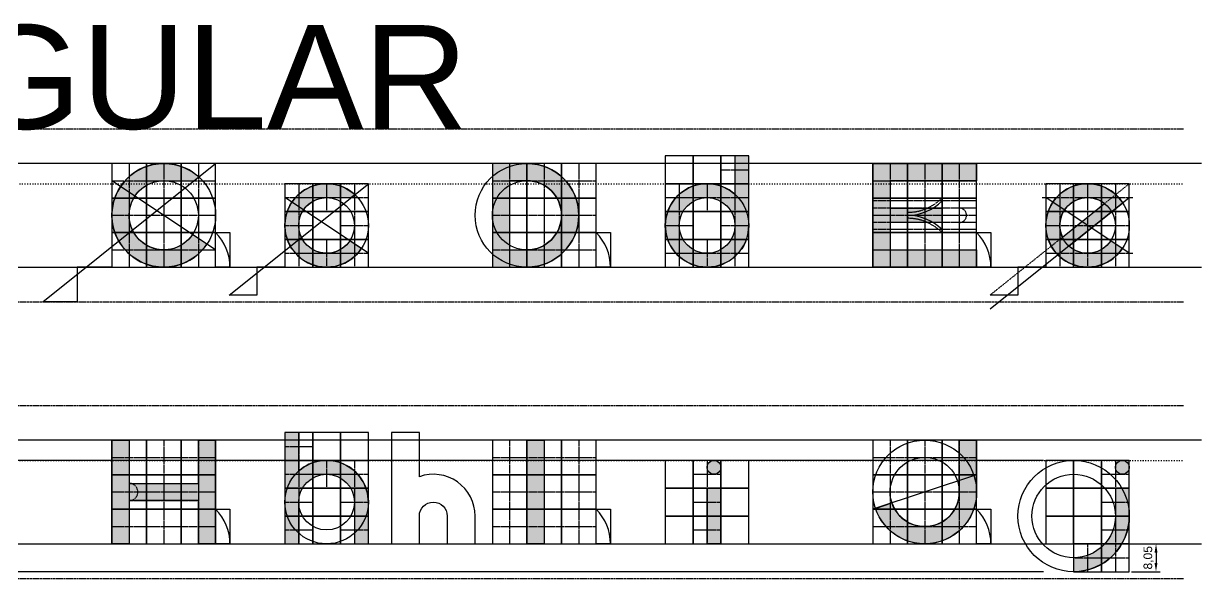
# Model space of a CAD drawing. Header units: millimetres. Extents: x -19 to 3010, y -292 to 470.
# Drawn here: x 1844.5 to 2185, y 310 to 470.4 of the extents above; entities that cross this region are included whole.
import ezdxf

# ---------------------------------------------------------------- set-up
doc = ezdxf.new("R2010")
doc.units = ezdxf.units.MM
doc.linetypes.add('ACAD_ISO02W100', pattern=[15, 12, -3])
doc.linetypes.add('ACAD_ISO03W100', pattern=[30, 12, -18])
for name, color, linetype in [('GUIDES', 252, 'Continuous'), ('guides_minor', 12, 'Continuous'), ('Lettering', 7, 'Continuous'), ('LINES', 252, 'Continuous'), ('Outlines', 5, 'Continuous')]:
    doc.layers.add(name, color=color, linetype=linetype)
doc.styles.get("Standard").update_dxf_attribs({"font": 'arial.ttf'})
doc.dimstyles.new('ISO-25', dxfattribs={"dimtxt": 2.5, "dimasz": 2.5, "dimexe": 1.25, "dimexo": 0.625, "dimtad": 1, "dimtxsty": 'Standard', "dimcen": 2.5, "dimadec": 0, "dimazin": 0, "dimtfac": 1, "dimtmove": 0, "dimatfit": 3, "dimfxl": 1, "dimarcsym": 0})

# ---------------------------------------------------------------- blocks, each defined once
blk = doc.blocks.new('*D33')
at = {"layer": 'Defpoints', "color": 0, "transparency": 16777216}
for p in [(2140.000000000001, 344.1421356237311), (1635.000000000004, 311.9526214587565), (2140.000000000001, 311.9526214587566)]:
    blk.add_point(p, dxfattribs=at)
at = {"layer": 'guides_minor', "color": 0, "lineweight": -2, "transparency": 16777216}
for p, q in [((2139.375000000001, 344.1421356237311), (1633.750000000004, 344.142135623731)), ((1635.000000000004, 341.642135623731), (1635.000000000004, 314.4526214587565)), ((2139.375000000001, 311.9526214587566), (1633.750000000004, 311.9526214587565))]:
    blk.add_line(p, q, dxfattribs=at)
at = {"layer": 'guides_minor', "color": 0, "transparency": 16777216}
for points in [[(1634.583333333337, 341.642135623731), (1635.41666666667, 341.642135623731), (1635.000000000004, 344.142135623731)], [(1634.583333333337, 314.4526214587565), (1635.41666666667, 314.4526214587565), (1635.000000000004, 311.9526214587565)]]:
    blk.add_solid(points, dxfattribs=at)
at = {"layer": 'guides_minor', "color": 0, "transparency": 16777216, "insert": (1632.872612551163, 328.0473785412432), "char_height": 2.5, "attachment_point": 5, "rotation": 90}
blk.add_mtext('32,19', dxfattribs=at)
blk = doc.blocks.new('*D34')
at = {"layer": 'Defpoints', "color": 0, "transparency": 16777216}
for p in [(2164.142135623732, 320.0000000000001), (2164.142135623732, 311.9526214587565), (2171.863905494598, 311.9526214587565)]:
    blk.add_point(p, dxfattribs=at)
at = {"layer": 'guides_minor', "color": 0, "lineweight": -2, "transparency": 16777216}
for p, q in [((2164.767135623732, 320.0000000000001), (2173.113905494598, 320.0000000000001)), ((2171.863905494598, 317.5000000000001), (2171.863905494598, 314.4526214587565)), ((2164.767135623732, 311.9526214587565), (2173.113905494598, 311.9526214587565))]:
    blk.add_line(p, q, dxfattribs=at)
at = {"layer": 'guides_minor', "color": 0, "transparency": 16777216}
for points in [[(2171.447238827932, 317.5000000000001), (2172.280572161265, 317.5000000000001), (2171.863905494598, 320.0000000000001)], [(2171.447238827932, 314.4526214587565), (2172.280572161265, 314.4526214587565), (2171.863905494598, 311.9526214587565)]]:
    blk.add_solid(points, dxfattribs=at)
at = {"layer": 'guides_minor', "color": 0, "transparency": 16777216, "insert": (2169.736518045758, 315.9763107293777), "char_height": 2.5, "attachment_point": 5, "rotation": 90}
blk.add_mtext('8,05', dxfattribs=at)

msp = doc.modelspace()

# ---------------------------------------------------------------- hatches: boundary and pattern name
at = {"layer": 'Lettering'}
h = msp.add_hatch(color=256, dxfattribs=at)
h.dxf.hatch_style = 1
edge = h.paths.add_edge_path()
edge.add_line((1897.480754415068, 406.6794970566216), (1893.320502943378, 409.4529980377479))
edge.add_arc((1885, 414.9999999999999), 10.00000000000005, 89.99999999999869, 326.30993247402193, ccw=False)
edge.add_line((1885, 425), (1893.75, 425))
edge.add_line((1893.75, 425), (1895.105893878665, 426.0847151029319))
edge.add_arc((1885, 414.9999999999999), 15.00000000000005, 47.64468518577596, 326.3099324740211)
h = msp.add_hatch(color=256, dxfattribs=at)
h.dxf.hatch_style = 1
edge = h.paths.add_edge_path(flags=16)
edge.add_line((1990, 425), (1985, 425))
edge.add_line((1985, 425), (1985, 405))
edge.add_line((1985, 405), (1990, 405))
edge.add_arc((1990, 415), 10, 270, 450)
edge = h.paths.add_edge_path()
edge.add_arc((1990, 415), 15, 270, 450)
edge.add_line((1990, 430), (1980, 430))
edge.add_line((1980, 430), (1980, 400))
edge.add_line((1980, 400), (1990, 400))
h = msp.add_hatch(color=256, dxfattribs=at)
h.dxf.hatch_style = 1
edge = h.paths.add_edge_path(flags=16)
edge.add_arc((2042.071067811866, 412.0710678118655), 8.047378541243233, 0, 360)
edge = h.paths.add_edge_path()
edge.add_line((2054.142135623731, 432.1895141649746), (2050.118446353109, 432.1895141649746))
edge.add_line((2050.118446353109, 432.1895141649746), (2050.118446353109, 421.0683105413126))
edge.add_arc((2042.071067811865, 412.0710678118657), 12.07106781186577, 48.1896851042195, 359.9999999999989)
edge.add_line((2054.142135623731, 412.0710678118655), (2054.142135623731, 432.1895141649746))
h = msp.add_hatch(color=256, dxfattribs=at)
h.dxf.hatch_style = 1
h.paths.add_polyline_path([(2120, 430), (2119.999999999999, 425), (2095, 425), (2095.000000000001, 417.0710678118632), (2110, 417.0710678118632), (2110, 412.9289321881346), (2095, 412.9289321881345), (2095, 404.9999999999999), (2120, 405), (2120, 400), (2090, 400), (2090, 430)])
h = msp.add_hatch(color=256, dxfattribs=at)
h.dxf.hatch_style = 1
edge = h.paths.add_edge_path()
edge.add_line((1942.1148033377, 405.3752441279757), (1938.766891495755, 407.6071853559391))
edge.add_arc((1932.071067811866, 412.0710678118655), 8.04737854124357, 89.99999999999841, 326.30993247402057, ccw=False)
edge.add_line((1932.071067811866, 420.1184463531091), (1939.112524035454, 420.1184463531091))
edge.add_line((1939.112524035454, 420.1184463531091), (1940.203663165791, 420.9913576573788))
edge.add_arc((1932.071067811866, 412.0710678118654), 12.07106781186542, 47.64468518577645, 326.309932474021)
h = msp.add_hatch(color=256, dxfattribs=at)
h.dxf.hatch_style = 1
edge = h.paths.add_edge_path(flags=16)
edge.add_line((2144.784313948178, 408.6558782832892), (2157.002491370799, 418.4304202213849))
edge.add_arc((2152.071067811866, 412.0710678118657), 8.047378541243017, 52.20785247198545, 205.1117640361911)
edge = h.paths.add_edge_path()
edge.add_line((2146.649337575916, 406.1242079148572), (2162.2308700571, 418.5894338998041))
edge.add_arc((2152.071067811866, 412.0710678118654), 12.07106781186534, 32.68357946010149, 326.3099324740197)
edge.add_line((2162.1148033377, 405.3752441279756), (2158.766891495755, 407.6071853559389))
edge.add_arc((2152.071067811866, 412.0710678118662), 8.047378541243852, 227.6446851857764, 326.3099324740146, ccw=False)
h = msp.add_hatch(color=256, dxfattribs=at)
h.dxf.hatch_style = 1
edge = h.paths.add_edge_path()
edge.add_line((1924.023689270622, 341.0683105413125), (1924.023689270622, 352.1895141649746))
edge.add_line((1924.023689270622, 352.1895141649746), (1920, 352.1895141649746))
edge.add_line((1920, 352.1895141649746), (1920, 320))
edge.add_line((1920, 320), (1924.023689270622, 320))
edge.add_line((1924.023689270622, 320), (1924.023689270622, 332.0710678118655))
edge.add_arc((1932.071067811866, 332.0710678118655), 8.047378541243688, 0, 180, ccw=False)
edge.add_line((1940.118446353109, 332.0710678118655), (1940.118446353109, 320))
edge.add_line((1940.118446353109, 320), (1944.142135623731, 320))
edge.add_line((1944.142135623731, 320), (1944.142135623731, 332.0710678118655))
edge.add_arc((1932.071067811866, 332.0710678118655), 12.0710678118653, 359.9999999999997, 491.8103148957795)
h = msp.add_hatch(color=256, dxfattribs=at)
h.dxf.hatch_style = 1
h.paths.add_polyline_path([(1875, 320), (1870, 320), (1870, 350), (1875, 350), (1875, 337.5), (1895, 337.5), (1895, 350), (1900, 350), (1900, 320), (1895, 320), (1895, 332.5), (1875, 332.5)])
h = msp.add_hatch(color=256, dxfattribs=at)
h.dxf.hatch_style = 1
h.paths.add_polyline_path([(1990, 350), (1995, 350), (1995, 320), (1990, 320)])
h = msp.add_hatch(color=256, dxfattribs=at)
h.dxf.hatch_style = 1
edge = h.paths.add_edge_path()
edge.add_line((2115, 335), (2115, 350))
edge.add_line((2115, 350), (2120, 350))
edge.add_line((2120, 350), (2120, 335))
edge.add_arc((2105, 335), 15.00000000000045, -161.56505117707752, 0, ccw=False)
edge.add_line((2090.769750529242, 330.2565835097474), (2095.513167019495, 331.8377223398317))
edge.add_arc((2105, 334.9999999999991), 9.99999999999992, 198.4349488229165, 360.0000000000052)
h = msp.add_hatch(color=256, dxfattribs=at)
h.dxf.hatch_style = 1
h.paths.add_polyline_path([(2042.071067811866, 336.0947570824873), (2046.094757082487, 336.0947570824873), (2046.094757082487, 320), (2042.071067811866, 320.0000000000001)])
edge = h.paths.add_edge_path()
edge.add_arc((2044.082912447177, 342.13029098842), 2.011844635310979, 0, 360)
edge = h.paths.add_edge_path(flags=17)
edge.add_line((2042.071067811866, 336.0947570824873), (2042.071067811866, 328.0473785412436))
h = msp.add_hatch(color=256, dxfattribs=at)
h.dxf.hatch_style = 1
edge = h.paths.add_edge_path()
edge.add_line((2164.142135623731, 336.0947570824873), (2160.118446353109, 336.0947570824873))
edge.add_line((2160.118446353109, 336.0947570824873), (2160.118446353109, 328.0473785412437))
edge.add_arc((2148.047378541243, 328.0473785412439), 12.07106781186576, 270.00000000000216, 359.9999999999989, ccw=False)
edge.add_line((2148.047378541244, 315.9763107293782), (2148.047378541244, 311.9526214587564))
edge.add_arc((2148.047378541244, 328.0473785412437), 16.09475708248732, 270, 359.9999999999998)
edge.add_line((2164.142135623731, 328.0473785412437), (2164.142135623731, 336.0947570824873))
edge = h.paths.add_edge_path()
edge.add_arc((2162.13029098842, 342.13029098842), 2.011844635310979, 0, 360)

# ---------------------------------------------------------------- linework, layer by layer
at = {"layer": 'GUIDES', "linetype": 'ACAD_ISO02W100', "ltscale": 0.005}
for p, q in [((1875, 430), (1875, 420)), ((1885, 430), (1885, 420)), ((1895, 430), (1895, 420)), ((1985, 430), (1985, 420)), ((1995, 430), (1995, 420)), ((2005, 430), (2005, 420)), ((2050.118446353109, 432.1895141649746), (2050.118446353109, 424.142135623731)), ((2095, 430), (2095, 420)), ((2105, 430), (2105, 420)), ((2115, 430), (2115, 420)), ((2046.094757082487, 428.1658248943528), (2054.142135623731, 428.1658248943528)), ((1870, 425), (1880, 425)), ((1880, 425), (1890, 425)), ((1890, 425), (1900, 425)), ((1924.023689270622, 424.142135623731), (1924.023689270622, 416.0947570824873)), ((1932.071067811866, 424.142135623731), (1932.071067811866, 416.0947570824873)), ((1940.118446353109, 424.142135623731), (1940.118446353109, 416.0947570824873)), ((1980, 425), (1990, 425)), ((1990, 425), (2000, 425)), ((2000, 425), (2010, 425)), ((2034.023689270622, 424.142135623731), (2034.023689270622, 416.0947570824873)), ((2042.071067811866, 424.142135623731), (2042.071067811866, 416.0947570824873)), ((2050.118446353109, 424.142135623731), (2050.118446353109, 416.0947570824873)), ((2090, 425), (2100, 425)), ((2100, 425), (2110, 425)), ((2110, 425), (2120, 425)), ((2144.023689270622, 424.142135623731), (2144.023689270622, 416.0947570824873)), ((2152.071067811866, 424.142135623731), (2152.071067811866, 416.0947570824873)), ((2160.118446353109, 424.142135623731), (2160.118446353109, 416.0947570824873)), ((1875, 420), (1875, 410)), ((1885, 420), (1885, 410)), ((1895, 420), (1895, 410)), ((1920, 420.1184463531091), (1928.047378541244, 420.1184463531091)), ((1928.047378541244, 420.1184463531091), (1936.094757082487, 420.1184463531091)), ((1936.094757082487, 420.1184463531091), (1944.142135623731, 420.1184463531091)), ((1985, 420), (1985, 410)), ((1995, 420), (1995, 410)), ((2005, 420), (2005, 410)), ((2030, 420.1184463531091), (2038.047378541244, 420.1184463531091)), ((2038.047378541244, 420.1184463531091), (2046.094757082487, 420.1184463531091)), ((2046.094757082487, 420.1184463531091), (2054.142135623731, 420.1184463531091)), ((2095, 420), (2095, 410)), ((2105, 420), (2105, 410)), ((2115, 420), (2115, 410)), ((2140, 420.1184463531091), (2148.047378541244, 420.1184463531091)), ((2148.047378541244, 420.1184463531091), (2156.094757082487, 420.1184463531091)), ((2156.094757082487, 420.1184463531091), (2164.142135623731, 420.1184463531091)), ((1924.023689270622, 416.0947570824873), (1924.023689270622, 408.0473785412436)), ((1940.118446353109, 416.0947570824873), (1940.118446353109, 408.0473785412436)), ((2034.023689270622, 416.0947570824873), (2034.023689270622, 408.0473785412436)), ((2050.118446353109, 416.0947570824873), (2050.118446353109, 408.0473785412436)), ((2144.023689270622, 416.0947570824873), (2144.023689270622, 408.0473785412436)), ((2152.071067811866, 416.0947570824873), (2152.071067811866, 408.0473785412436)), ((2160.118446353109, 416.0947570824873), (2160.118446353109, 408.0473785412436)), ((1870, 415), (1880, 415)), ((1880, 415), (1890, 415)), ((1890, 415), (1900, 415)), ((1920, 412.0710678118654), (1928.047378541244, 412.0710678118654)), ((1936.094757082487, 412.0710678118654), (1944.142135623731, 412.0710678118654)), ((1980, 415), (1990, 415)), ((1990, 415), (2000, 415)), ((2000, 415), (2010, 415)), ((2030, 412.0710678118654), (2038.047378541244, 412.0710678118654)), ((2046.094757082487, 412.0710678118654), (2054.142135623731, 412.0710678118654)), ((2090, 415), (2100, 415)), ((2100, 415), (2110, 415)), ((2110, 415), (2120, 415)), ((2140, 412.0710678118654), (2148.047378541244, 412.0710678118654)), ((2148.047378541244, 412.0710678118654), (2156.094757082487, 412.0710678118654)), ((2156.094757082487, 412.0710678118654), (2164.142135623731, 412.0710678118654)), ((1875, 410), (1875, 400)), ((1885, 410), (1885, 400)), ((1895, 410), (1895, 400)), ((1985, 410), (1985, 400)), ((1995, 410), (1995, 400)), ((2005, 410), (2005, 400)), ((2095, 410), (2095, 400)), ((2105, 410), (2105, 400)), ((2115, 410), (2115, 400)), ((1924.023689270622, 408.0473785412437), (1924.023689270622, 400)), ((1932.071067811866, 408.0473785412437), (1932.071067811866, 400)), ((1940.118446353109, 408.0473785412437), (1940.118446353109, 400)), ((2034.023689270622, 408.0473785412437), (2034.023689270622, 400)), ((2042.071067811866, 408.0473785412437), (2042.071067811866, 400)), ((2050.118446353109, 408.0473785412437), (2050.118446353109, 400)), ((2144.023689270622, 408.0473785412437), (2144.023689270622, 400)), ((2152.071067811866, 408.0473785412437), (2152.071067811866, 400)), ((2160.118446353109, 408.0473785412437), (2160.118446353109, 400)), ((1870, 405), (1880, 405)), ((1880, 405), (1890, 405)), ((1890, 405), (1900, 405)), ((1920, 404.0236892706218), (1928.047378541244, 404.0236892706218)), ((1928.047378541244, 404.0236892706218), (1936.094757082487, 404.0236892706218)), ((1936.094757082487, 404.0236892706218), (1944.142135623731, 404.0236892706218)), ((1980, 405), (1990, 405)), ((1990, 405), (2000, 405)), ((2000, 405), (2010, 405)), ((2030, 404.0236892706218), (2038.047378541244, 404.0236892706218)), ((2038.047378541244, 404.0236892706218), (2046.094757082487, 404.0236892706218)), ((2046.094757082487, 404.0236892706218), (2054.142135623731, 404.0236892706218)), ((2090, 405), (2100, 405)), ((2100, 405), (2110, 405)), ((2110, 405), (2120, 405)), ((2140, 404.0236892706218), (2148.047378541244, 404.0236892706218)), ((2148.047378541244, 404.0236892706218), (2156.094757082487, 404.0236892706218)), ((2156.094757082487, 404.0236892706218), (2164.142135623731, 404.0236892706218)), ((1924.023689270622, 352.1895141649746), (1924.023689270622, 344.142135623731)), ((1875, 350), (1875, 340)), ((1885, 350), (1885, 340)), ((1895, 350), (1895, 340)), ((1920, 348.1658248943528), (1928.047378541244, 348.1658248943528)), ((1985, 350), (1985, 340)), ((1995, 350), (1995, 340)), ((2005, 350), (2005, 340)), ((2095, 350), (2095, 340)), ((2105, 350), (2105, 340)), ((2115, 350), (2115, 340)), ((1870, 345), (1880, 345)), ((1880, 345), (1890, 345)), ((1890, 345), (1900, 345)), ((1924.023689270622, 344.142135623731), (1924.023689270622, 336.0947570824873)), ((1932.071067811866, 344.142135623731), (1932.071067811866, 336.0947570824873)), ((1940.118446353109, 344.142135623731), (1940.118446353109, 336.0947570824873)), ((1980, 345), (1990, 345)), ((1990, 345), (2000, 345)), ((2000, 345), (2010, 345)), ((2042.071067811866, 344.1421356237311), (2042.071067811866, 336.0947570824874)), ((2090, 345), (2100, 345)), ((2100, 345), (2110, 345)), ((2110, 345), (2120, 345)), ((2160.118446353109, 344.142135623731), (2160.118446353109, 336.0947570824873)), ((1875, 340), (1875, 330)), ((1885, 340), (1885, 330)), ((1895, 340), (1895, 330)), ((1920, 340.1184463531091), (1928.047378541244, 340.1184463531091)), ((1928.047378541244, 340.1184463531091), (1936.094757082487, 340.1184463531091)), ((1936.094757082487, 340.1184463531091), (1944.142135623731, 340.1184463531091)), ((1985, 340), (1985, 330)), ((1995, 340), (1995, 330)), ((2005, 340), (2005, 330)), ((2038.047378541244, 340.1184463531092), (2046.094757082487, 340.1184463531092)), ((2095, 340), (2095, 330)), ((2105, 340), (2105, 330)), ((2115, 340), (2115, 330)), ((2156.094757082487, 340.1184463531091), (2164.142135623731, 340.1184463531091)), ((1870, 335), (1880, 335)), ((1880, 335), (1890, 335)), ((1890, 335), (1900, 335)), ((1924.023689270622, 336.0947570824873), (1924.023689270622, 328.0473785412436)), ((1940.118446353109, 336.0947570824873), (1940.118446353109, 328.0473785412436)), ((1980, 335), (1990, 335)), ((1990, 335), (2000, 335)), ((2000, 335), (2010, 335)), ((2042.071067811866, 336.0947570824873), (2042.071067811866, 328.0473785412436)), ((2090, 335), (2100, 335)), ((2100, 335), (2110, 335)), ((2110, 335), (2120, 335)), ((2160.118446353109, 336.0947570824873), (2160.118446353109, 328.0473785412436)), ((1920, 332.0710678118654), (1928.047378541244, 332.0710678118654)), ((1936.094757082487, 332.0710678118654), (1944.142135623731, 332.0710678118654)), ((2038.047378541244, 332.0710678118654), (2046.094757082487, 332.0710678118654)), ((2156.094757082487, 332.0710678118654), (2164.142135623731, 332.0710678118654)), ((1875, 330), (1875, 320)), ((1885, 330), (1885, 320)), ((1895, 330), (1895, 320)), ((1924.023689270622, 328.0473785412437), (1924.023689270622, 320)), ((1940.118446353109, 328.0473785412437), (1940.118446353109, 320)), ((1985, 330), (1985, 320)), ((1995, 330), (1995, 320)), ((2005, 330), (2005, 320)), ((2042.071067811866, 328.0473785412436), (2042.071067811866, 319.9999999999999)), ((2095, 330), (2095, 320)), ((2105, 330), (2105, 320)), ((2115, 330), (2115, 320)), ((2160.118446353109, 328.0473785412436), (2160.118446353109, 319.9999999999999)), ((1870, 325), (1880, 325)), ((1880, 325), (1890, 325)), ((1890, 325), (1900, 325)), ((1920, 324.0236892706218), (1928.047378541244, 324.0236892706218)), ((1936.094757082487, 324.0236892706218), (1944.142135623731, 324.0236892706218)), ((1980, 325), (1990, 325)), ((1990, 325), (2000, 325)), ((2000, 325), (2010, 325)), ((2038.047378541244, 324.0236892706218), (2046.094757082487, 324.0236892706218)), ((2090, 325), (2100, 325)), ((2100, 325), (2110, 325)), ((2110, 325), (2120, 325)), ((2156.094757082487, 324.0236892706218), (2164.142135623731, 324.0236892706218)), ((2152.071067811866, 320), (2152.071067811866, 311.9526214587563)), ((2160.118446353109, 320), (2160.118446353109, 311.9526214587563)), ((2148.047378541244, 315.9763107293782), (2156.094757082488, 315.9763107293782)), ((2156.094757082487, 315.9763107293782), (2164.142135623731, 315.9763107293782))]:
    msp.add_line(p, q, dxfattribs=at)
at = {"layer": 'GUIDES'}
for points in [[(1870, 420), (1880, 420), (1880, 430), (1870, 430)], [(1880, 420), (1890, 420), (1890, 430), (1880, 430)], [(1890, 420), (1900, 420), (1900, 430), (1890, 430)], [(1980, 420), (1990, 420), (1990, 430), (1980, 430)], [(1990, 420), (2000, 420), (2000, 430), (1990, 430)], [(2000, 420), (2010, 420), (2010, 430), (2000, 430)], [(2030, 424.142135623731), (2038.047378541244, 424.142135623731), (2038.047378541244, 432.1895141649746), (2030, 432.1895141649746)], [(2038.047378541244, 424.142135623731), (2046.094757082487, 424.142135623731), (2046.094757082487, 432.1895141649746), (2038.047378541244, 432.1895141649746)], [(2046.094757082487, 424.142135623731), (2054.142135623731, 424.142135623731), (2054.142135623731, 432.1895141649746), (2046.094757082487, 432.1895141649746)], [(2090, 420), (2100, 420), (2100, 430), (2090, 430)], [(2100, 420), (2110, 420), (2110, 430), (2100, 430)], [(2110, 420), (2120, 420), (2120, 430), (2110, 430)], [(1920, 416.0947570824873), (1928.047378541244, 416.0947570824873), (1928.047378541244, 424.142135623731), (1920, 424.142135623731)], [(1928.047378541244, 416.0947570824873), (1936.094757082487, 416.0947570824873), (1936.094757082487, 424.142135623731), (1928.047378541244, 424.142135623731)], [(1936.094757082487, 416.0947570824873), (1944.142135623731, 416.0947570824873), (1944.142135623731, 424.142135623731), (1936.094757082487, 424.142135623731)], [(2030, 416.0947570824873), (2038.047378541244, 416.0947570824873), (2038.047378541244, 424.142135623731), (2030, 424.142135623731)], [(2038.047378541244, 416.0947570824873), (2046.094757082487, 416.0947570824873), (2046.094757082487, 424.142135623731), (2038.047378541244, 424.142135623731)], [(2046.094757082487, 416.0947570824873), (2054.142135623731, 416.0947570824873), (2054.142135623731, 424.142135623731), (2046.094757082487, 424.142135623731)], [(2140, 416.0947570824873), (2148.047378541244, 416.0947570824873), (2148.047378541244, 424.142135623731), (2140, 424.142135623731)], [(2148.047378541244, 416.0947570824873), (2156.094757082487, 416.0947570824873), (2156.094757082487, 424.142135623731), (2148.047378541244, 424.142135623731)], [(2156.094757082487, 416.0947570824873), (2164.142135623731, 416.0947570824873), (2164.142135623731, 424.142135623731), (2156.094757082487, 424.142135623731)], [(1870, 410), (1880, 410), (1880, 420), (1870, 420)], [(1880, 410), (1890, 410), (1890, 420), (1880, 420)], [(1890, 410), (1900, 410), (1900, 420), (1890, 420)], [(1980, 410), (1990, 410), (1990, 420), (1980, 420)], [(1990, 410), (2000, 410), (2000, 420), (1990, 420)], [(2000, 410), (2010, 410), (2010, 420), (2000, 420)], [(2090, 410), (2100, 410), (2100, 420), (2090, 420)], [(2100, 410), (2110, 410), (2110, 420), (2100, 420)], [(2110, 410), (2120, 410), (2120, 420), (2110, 420)], [(1920, 408.0473785412437), (1928.047378541244, 408.0473785412437), (1928.047378541244, 416.0947570824873), (1920, 416.0947570824873)], [(1928.047378541244, 408.0473785412437), (1936.094757082487, 408.0473785412437), (1936.094757082487, 416.0947570824873), (1928.047378541244, 416.0947570824873)], [(1936.094757082487, 408.0473785412437), (1944.142135623731, 408.0473785412437), (1944.142135623731, 416.0947570824873), (1936.094757082487, 416.0947570824873)], [(2030, 408.0473785412437), (2038.047378541244, 408.0473785412437), (2038.047378541244, 416.0947570824873), (2030, 416.0947570824873)], [(2038.047378541244, 408.0473785412437), (2046.094757082487, 408.0473785412437), (2046.094757082487, 416.0947570824873), (2038.047378541244, 416.0947570824873)], [(2046.094757082487, 408.0473785412437), (2054.142135623731, 408.0473785412437), (2054.142135623731, 416.0947570824873), (2046.094757082487, 416.0947570824873)], [(2140, 408.0473785412437), (2148.047378541244, 408.0473785412437), (2148.047378541244, 416.0947570824873), (2140, 416.0947570824873)], [(2148.047378541244, 408.0473785412437), (2156.094757082487, 408.0473785412437), (2156.094757082487, 416.0947570824873), (2148.047378541244, 416.0947570824873)], [(2156.094757082487, 408.0473785412437), (2164.142135623731, 408.0473785412437), (2164.142135623731, 416.0947570824873), (2156.094757082487, 416.0947570824873)], [(1870, 400), (1880, 400), (1880, 410), (1870, 410)], [(1880, 400), (1890, 400), (1890, 410), (1880, 410)], [(1890, 400), (1900, 400), (1900, 410), (1890, 410)], [(1904.142135623731, 400), (1900, 400), (1900, 410), (1904.142135623731, 410)], [(1980, 400), (1990, 400), (1990, 410), (1980, 410)], [(1990, 400), (2000, 400), (2000, 410), (1990, 410)], [(2000, 400), (2010, 400), (2010, 410), (2000, 410)], [(2014.142135623731, 400), (2010, 400), (2010, 410), (2014.142135623731, 410)], [(2090, 400), (2100, 400), (2100, 410), (2090, 410)], [(2100, 400), (2110, 400), (2110, 410), (2100, 410)], [(2110, 400), (2120, 400), (2120, 410), (2110, 410)], [(2124.142135623731, 400), (2120, 400), (2120, 410), (2124.142135623731, 410)], [(1920, 400), (1928.047378541244, 400), (1928.047378541244, 408.0473785412437), (1920, 408.0473785412437)], [(1928.047378541244, 400), (1936.094757082487, 400), (1936.094757082487, 408.0473785412437), (1928.047378541244, 408.0473785412437)], [(1936.094757082487, 400), (1944.142135623731, 400), (1944.142135623731, 408.0473785412437), (1936.094757082487, 408.0473785412437)], [(2030, 400), (2038.047378541244, 400), (2038.047378541244, 408.0473785412437), (2030, 408.0473785412437)], [(2038.047378541244, 400), (2046.094757082487, 400), (2046.094757082487, 408.0473785412437), (2038.047378541244, 408.0473785412437)], [(2046.094757082487, 400), (2054.142135623731, 400), (2054.142135623731, 408.0473785412437), (2046.094757082487, 408.0473785412437)], [(2140, 400), (2148.047378541244, 400), (2148.047378541244, 408.0473785412437), (2140, 408.0473785412437)], [(2148.047378541244, 400), (2156.094757082487, 400), (2156.094757082487, 408.0473785412437), (2148.047378541244, 408.0473785412437)], [(2156.094757082487, 400), (2164.142135623731, 400), (2164.142135623731, 408.0473785412437), (2156.094757082487, 408.0473785412437)], [(1920, 344.142135623731), (1928.047378541244, 344.142135623731), (1928.047378541244, 352.1895141649746), (1920, 352.1895141649746)], [(1928.047378541244, 344.142135623731), (1936.094757082487, 344.142135623731), (1936.094757082487, 352.1895141649746), (1928.047378541244, 352.1895141649746)], [(1936.094757082487, 344.142135623731), (1944.142135623731, 344.142135623731), (1944.142135623731, 352.1895141649746), (1936.094757082487, 352.1895141649746)], [(1870, 340), (1880, 340), (1880, 350), (1870, 350)], [(1880, 340), (1890, 340), (1890, 350), (1880, 350)], [(1890, 340), (1900, 340), (1900, 350), (1890, 350)], [(1980, 340), (1990, 340), (1990, 350), (1980, 350)], [(1990, 340), (2000, 340), (2000, 350), (1990, 350)], [(2000, 340), (2010, 340), (2010, 350), (2000, 350)], [(2090, 340), (2100, 340), (2100, 350), (2090, 350)], [(2100, 340), (2110, 340), (2110, 350), (2100, 350)], [(2110, 340), (2120, 340), (2120, 350), (2110, 350)], [(1920, 336.0947570824873), (1928.047378541244, 336.0947570824873), (1928.047378541244, 344.142135623731), (1920, 344.142135623731)], [(1928.047378541244, 336.0947570824873), (1936.094757082487, 336.0947570824873), (1936.094757082487, 344.142135623731), (1928.047378541244, 344.142135623731)], [(1936.094757082487, 336.0947570824873), (1944.142135623731, 336.0947570824873), (1944.142135623731, 344.142135623731), (1936.094757082487, 344.142135623731)], [(2030, 336.0947570824873), (2038.047378541244, 336.0947570824873), (2038.047378541244, 344.142135623731), (2030, 344.142135623731)], [(2038.047378541244, 336.0947570824873), (2046.094757082487, 336.0947570824873), (2046.094757082487, 344.142135623731), (2038.047378541244, 344.142135623731)], [(2046.094757082487, 336.0947570824873), (2054.142135623731, 336.0947570824873), (2054.142135623731, 344.142135623731), (2046.094757082487, 344.142135623731)], [(2140, 336.0947570824873), (2148.047378541244, 336.0947570824873), (2148.047378541244, 344.142135623731), (2140, 344.142135623731)], [(2148.047378541244, 336.0947570824873), (2156.094757082487, 336.0947570824873), (2156.094757082487, 344.142135623731), (2148.047378541244, 344.142135623731)], [(2156.094757082487, 336.0947570824873), (2164.142135623731, 336.0947570824873), (2164.142135623731, 344.142135623731), (2156.094757082487, 344.142135623731)], [(1870, 330), (1880, 330), (1880, 340), (1870, 340)], [(1880, 330), (1890, 330), (1890, 340), (1880, 340)], [(1890, 330), (1900, 330), (1900, 340), (1890, 340)], [(1980, 330), (1990, 330), (1990, 340), (1980, 340)], [(1990, 330), (2000, 330), (2000, 340), (1990, 340)], [(2000, 330), (2010, 330), (2010, 340), (2000, 340)], [(2090, 330), (2100, 330), (2100, 340), (2090, 340)], [(2100, 330), (2110, 330), (2110, 340), (2100, 340)], [(2110, 330), (2120, 330), (2120, 340), (2110, 340)], [(1920, 328.0473785412437), (1928.047378541244, 328.0473785412437), (1928.047378541244, 336.0947570824873), (1920, 336.0947570824873)], [(1928.047378541244, 328.0473785412437), (1936.094757082487, 328.0473785412437), (1936.094757082487, 336.0947570824873), (1928.047378541244, 336.0947570824873)], [(1936.094757082487, 328.0473785412437), (1944.142135623731, 328.0473785412437), (1944.142135623731, 336.0947570824873), (1936.094757082487, 336.0947570824873)], [(2030, 328.0473785412437), (2038.047378541244, 328.0473785412437), (2038.047378541244, 336.0947570824873), (2030, 336.0947570824873)], [(2038.047378541244, 328.0473785412437), (2046.094757082487, 328.0473785412437), (2046.094757082487, 336.0947570824873), (2038.047378541244, 336.0947570824873)], [(2046.094757082487, 328.0473785412437), (2054.142135623731, 328.0473785412437), (2054.142135623731, 336.0947570824873), (2046.094757082487, 336.0947570824873)], [(2140, 328.0473785412437), (2148.047378541244, 328.0473785412437), (2148.047378541244, 336.0947570824873), (2140, 336.0947570824873)], [(2148.047378541244, 328.0473785412437), (2156.094757082487, 328.0473785412437), (2156.094757082487, 336.0947570824873), (2148.047378541244, 336.0947570824873)], [(2156.094757082487, 328.0473785412437), (2164.142135623731, 328.0473785412437), (2164.142135623731, 336.0947570824873), (2156.094757082487, 336.0947570824873)], [(1870, 320), (1880, 320), (1880, 330), (1870, 330)], [(1880, 320), (1890, 320), (1890, 330), (1880, 330)], [(1890, 320), (1900, 320), (1900, 330), (1890, 330)], [(1904.142135623731, 320), (1900, 320), (1900, 330), (1904.142135623731, 330)], [(1920, 320), (1928.047378541244, 320), (1928.047378541244, 328.0473785412437), (1920, 328.0473785412437)], [(1928.047378541244, 320), (1936.094757082487, 320), (1936.094757082487, 328.0473785412437), (1928.047378541244, 328.0473785412437)], [(1936.094757082487, 320), (1944.142135623731, 320), (1944.142135623731, 328.0473785412437), (1936.094757082487, 328.0473785412437)], [(1980, 320), (1990, 320), (1990, 330), (1980, 330)], [(1990, 320), (2000, 320), (2000, 330), (1990, 330)], [(2000, 320), (2010, 320), (2010, 330), (2000, 330)], [(2014.142135623731, 320), (2010, 320), (2010, 330), (2014.142135623731, 330)], [(2030, 320), (2038.047378541244, 320), (2038.047378541244, 328.0473785412437), (2030, 328.0473785412437)], [(2038.047378541244, 320), (2046.094757082487, 320), (2046.094757082487, 328.0473785412437), (2038.047378541244, 328.0473785412437)], [(2046.094757082487, 320), (2054.142135623731, 320), (2054.142135623731, 328.0473785412437), (2046.094757082487, 328.0473785412437)], [(2090, 320), (2100, 320), (2100, 330), (2090, 330)], [(2100, 320), (2110, 320), (2110, 330), (2100, 330)], [(2110, 320), (2120, 320), (2120, 330), (2110, 330)], [(2124.142135623731, 320), (2120, 320), (2120, 330), (2124.142135623731, 330)], [(2140, 320), (2148.047378541244, 320), (2148.047378541244, 328.0473785412437), (2140, 328.0473785412437)], [(2148.047378541244, 320), (2156.094757082487, 320), (2156.094757082487, 328.0473785412437), (2148.047378541244, 328.0473785412437)], [(2156.094757082487, 320), (2164.142135623731, 320), (2164.142135623731, 328.0473785412437), (2156.094757082487, 328.0473785412437)], [(2148.047378541244, 311.9526214587564), (2156.094757082487, 311.9526214587564), (2156.094757082487, 320), (2148.047378541244, 320)], [(2156.094757082487, 311.9526214587564), (2164.142135623731, 311.9526214587564), (2164.142135623731, 320), (2156.094757082487, 320)]]:
    msp.add_lwpolyline(points, close=True, dxfattribs=at)
for centre in [(1890, 400), (2000, 400), (2110, 400), (1890, 320), (2000, 320), (2110, 320)]:
    msp.add_arc(centre, 14.14213562373095, 0, 45.00000000000821, dxfattribs=at)
at = {"layer": 'guides_minor'}
for p, q in [((1850, 390), (1900, 430)), ((1900, 405), (1870, 425)), ((1903.905242917513, 391.9526214587564), (1944.142135623731, 424.142135623731)), ((1944.142135623731, 404.0236892706218), (1920, 420.1184463531091)), ((2123.905242917513, 387.9289321881346), (2164.142135623731, 420.1184463531091)), ((2139, 420.1184463531091), (2141, 420.1184463531091)), ((2164.142135623731, 404.0236892706218), (2140, 420.1184463531091)), ((2163.142135623731, 420.1184463531091), (2165.142135623731, 420.1184463531091)), ((2163.142135623731, 404.0236892706218), (2165.142135623731, 404.0236892706218)), ((2120, 340), (2090, 330))]:
    msp.add_line(p, q, dxfattribs=at)
at = {"layer": 'guides_minor', "linetype": 'ACAD_ISO03W100', "ltscale": 0.005}
msp.add_line((2123.905242917513, 391.9526214587564), (2164.142135623731, 424.142135623731), dxfattribs=at)
at = {"layer": 'guides_minor', "linetype": 'ACAD_ISO02W100', "ltscale": 0.005}
for p, q in [((2120, 419.142135623731), (2090, 419.142135623731)), ((2120, 417.0710678118632), (2090, 417.0710678118632)), ((2120, 412.9289321881346), (2090, 412.9289321881346)), ((2120, 410.857864376269), (2090, 410.857864376269)), ((1875, 337.5), (1895, 337.5)), ((1875, 332.5), (1895, 332.5))]:
    msp.add_line(p, q, dxfattribs=at)
at = {"layer": 'guides_minor'}
for points in [[(1870, 400), (1860, 400), (1860, 390), (1850, 390)], [(1920, 400.0000000000001), (1911.952621458756, 400.0000000000001), (1911.952621458756, 391.9526214587564), (1903.905242917513, 391.9526214587564)], [(2140, 400.0000000000001), (2131.952621458756, 400.0000000000001), (2131.952621458756, 391.9526214587564), (2123.905242917513, 391.9526214587564)]]:
    msp.add_lwpolyline(points, dxfattribs=at)
for centre, radius in [((1885, 415), 15), ((1990, 415), 15), ((1885, 415), 10), ((1932.071067811866, 412.0710678118655), 12.07106781186545), ((1990, 415), 10), ((2042.071067811866, 412.0710678118655), 12.07106781186553), ((2152.071067811866, 412.0710678118655), 12.07106781186553), ((1932.071067811866, 412.0710678118655), 8.04737854124346), ((2042.071067811866, 412.0710678118655), 8.047378541243233), ((2152.071067811866, 412.0710678118655), 8.047378541243233), ((2105, 335), 15), ((1932.071067811866, 332.0710678118655), 12.07106781186553), ((2105, 335), 10), ((2148.047378541244, 328.0473785412436), 16.09475708248726), ((2162.13029098842, 342.13029098842), 2.011844635310808), ((1932.071067811866, 332.0710678118655), 8.047378541243916), ((2148.047378541244, 328.0473785412436), 12.0710678118653)]:
    msp.add_circle(centre, radius, dxfattribs=at)
at = {"layer": 'guides_minor', "linetype": 'ACAD_ISO03W100', "ltscale": 0.005}
for centre, start, end in [((2100, 430), 270, 314.9999999999918), ((2100, 400), 45.00000000000821, 90)]:
    msp.add_arc(centre, 14.14213562373095, start, end, dxfattribs=at)
at = {"layer": 'guides_minor'}
for centre, start, end in [((2100, 429.142135623731), 270, 314.9999999999918), ((2100, 400.857864376269), 45.00000000000821, 90)]:
    msp.add_arc(centre, 14.14213562373095, start, end, dxfattribs=at)
at = {"layer": 'guides_minor', "linetype": 'ACAD_ISO02W100', "ltscale": 0.005}
for centre, radius, start, end in [((2115, 415), 2.071067811865419, 270.0000000000251, 89.99999999997485), ((1875, 335), 2.5, 270, 90)]:
    msp.add_arc(centre, radius, start, end, dxfattribs=at)
at = {"layer": 'LINES', "linetype": 'ACAD_ISO02W100', "ltscale": 0.05}
for p, q in [((1640, 440), (2180, 440)), ((1640, 390), (2180, 390)), ((1640, 360), (2180, 360)), ((1640, 310), (2180, 310))]:
    msp.add_line(p, q, dxfattribs=at)
at = {"layer": 'LINES'}
for p, q in [((2185, 430), (1635, 430)), ((1635, 400), (2185, 400)), ((2185, 350), (1635, 350)), ((1635, 320), (2185, 320))]:
    msp.add_line(p, q, dxfattribs=at)
at = {"layer": 'LINES', "linetype": 'ACAD_ISO03W100', "ltscale": 0.025}
for p, q in [((1640, 424.142135623731), (2180, 424.142135623731)), ((1640, 344.142135623731), (2180, 344.142135623731))]:
    msp.add_line(p, q, dxfattribs=at)
at = {"layer": 'Outlines'}
for points in [[(1897.480754415068, 406.6794970566216), (1893.320502943378, 409.4529980377479, -1.669389055314577), (1885, 425), (1893.75, 425), (1895.105893878665, 426.0847151029319, 2.698474107371751)], [(1990, 400, 0.9999999999999999), (1990, 430), (1980, 430), (1980, 400)], [(2054.142135623731, 432.1895141649746), (2050.118446353109, 432.1895141649746), (2050.118446353109, 421.0683105413126, 4.685557720283052), (2054.142135623731, 412.0710678118655)], [(1942.1148033377, 405.3752441279757), (1938.766891495755, 407.6071853559391, -1.669389055314563), (1932.071067811866, 420.1184463531091), (1939.112524035454, 420.1184463531091), (1940.203663165791, 420.9913576573788, 2.698474107371751)], [(1990, 425), (1985, 425), (1985, 405), (1990, 405, 1)], [(2146.649337575916, 406.1242079148572), (2162.2308700571, 418.5894338998041, 3.355842691449063), (2162.1148033377, 405.3752441279756), (2158.766891495755, 407.6071853559389, -0.4592364467244074)], [(2115, 335), (2115, 350), (2120, 350), (2120, 335, -0.8508037970648108), (2090.769750529242, 330.2565835097474), (2095.513167019495, 331.8377223398317, 0.8508037970648875), (2115, 335)], [(2164.142135623731, 336.0947570824873), (2160.118446353109, 336.0947570824873), (2160.118446353109, 328.0473785412437, -0.4142135623730784), (2148.047378541244, 315.9763107293782), (2148.047378541244, 311.9526214587564, 0.414213562373095), (2164.142135623731, 328.0473785412437)]]:
    msp.add_lwpolyline(points, format="xyb", close=True, dxfattribs=at)
for points in [[(2120, 430), (2119.999999999999, 425), (2095, 425), (2095.000000000001, 417.0710678118632), (2110, 417.0710678118632), (2110, 412.9289321881346), (2095, 412.9289321881345), (2095, 404.9999999999999), (2120, 405), (2120, 400), (2090, 400), (2090, 430)], [(1875, 320), (1870, 320), (1870, 350), (1875, 350), (1875, 337.5), (1895, 337.5), (1895, 350), (1900, 350), (1900, 320), (1895, 320), (1895, 332.5), (1875, 332.5)], [(1990, 350), (1995, 350), (1995, 320), (1990, 320)], [(2042.071067811866, 336.0947570824873), (2046.094757082487, 336.0947570824873), (2046.094757082487, 320), (2042.071067811866, 320.0000000000001)]]:
    msp.add_lwpolyline(points, close=True, dxfattribs=at)
at = {"layer": 'Outlines', "ltscale": 0.005}
msp.add_lwpolyline([(2144.784313948178, 408.6558782832892), (2157.002491370799, 418.4304202213849, 0.787656831903281)], format="xyb", close=True, dxfattribs=at)
at = {"layer": 'Outlines'}
for points in [[(1924.023689270622, 341.0683105413125), (1924.023689270622, 352.1895141649746), (1920, 352.1895141649746), (1920, 320), (1924.023689270622, 320), (1924.023689270622, 332.0710678118655, -1), (1940.118446353109, 332.0710678118655), (1940.118446353109, 320), (1944.142135623731, 320), (1944.142135623731, 332.0710678118655, 0.6482315195103749), (1924.023689270622, 341.0683105413125)], [(1958.890058332595, 352.1895141649746), (1950.842679791351, 352.1895141649746), (1950.842679791351, 320), (1958.890058332595, 320), (1958.890058332595, 328.0473785412437, -0.9999999999999999), (1966.937436873839, 328.0473785412437), (1966.937436873839, 320), (1974.984815415082, 320), (1974.984815415082, 328.0473785412437, 0.5176380902050414), (1958.890058332595, 339.4280904158207), (1958.890058332595, 352.1895141649746)]]:
    msp.add_lwpolyline(points, format="xyb", dxfattribs=at)
for centre, radius in [((2042.071067811866, 412.0710678118655), 8.047378541243233), ((2044.082912447177, 342.13029098842), 2.011844635310979), ((2162.13029098842, 342.13029098842), 2.011844635310979)]:
    msp.add_circle(centre, radius, dxfattribs=at)

# ---------------------------------------------------------------- texts
at = {"layer": 'Lettering'}
msp.add_text('SOHA REGULAR', height=30, dxfattribs=at).set_placement((1640, 440))

# ---------------------------------------------------------------- dimensions: what is measured, and where the dimension line sits
at = {"layer": 'guides_minor'}
for base, p1, p2, picture, middle in [((1635.000000000004, 311.9526214587565), (2140, 344.142135623731), (2140, 311.9526214587565), '*D33', (1632.872612551163, 328.0473785412432)), ((2171.863905494598, 311.9526214587565), (2164.142135623731, 320), (2164.142135623731, 311.9526214587564), '*D34', (2169.736518045758, 315.9763107293777))]:
    dim = msp.add_linear_dim(base=base, p1=p1, p2=p2, angle=90, dimstyle='ISO-25', dxfattribs=at)
    dim.commit()
    dim.dimension.update_dxf_attribs({"geometry": picture, "text_midpoint": middle})

doc.saveas('drawing.dxf')
